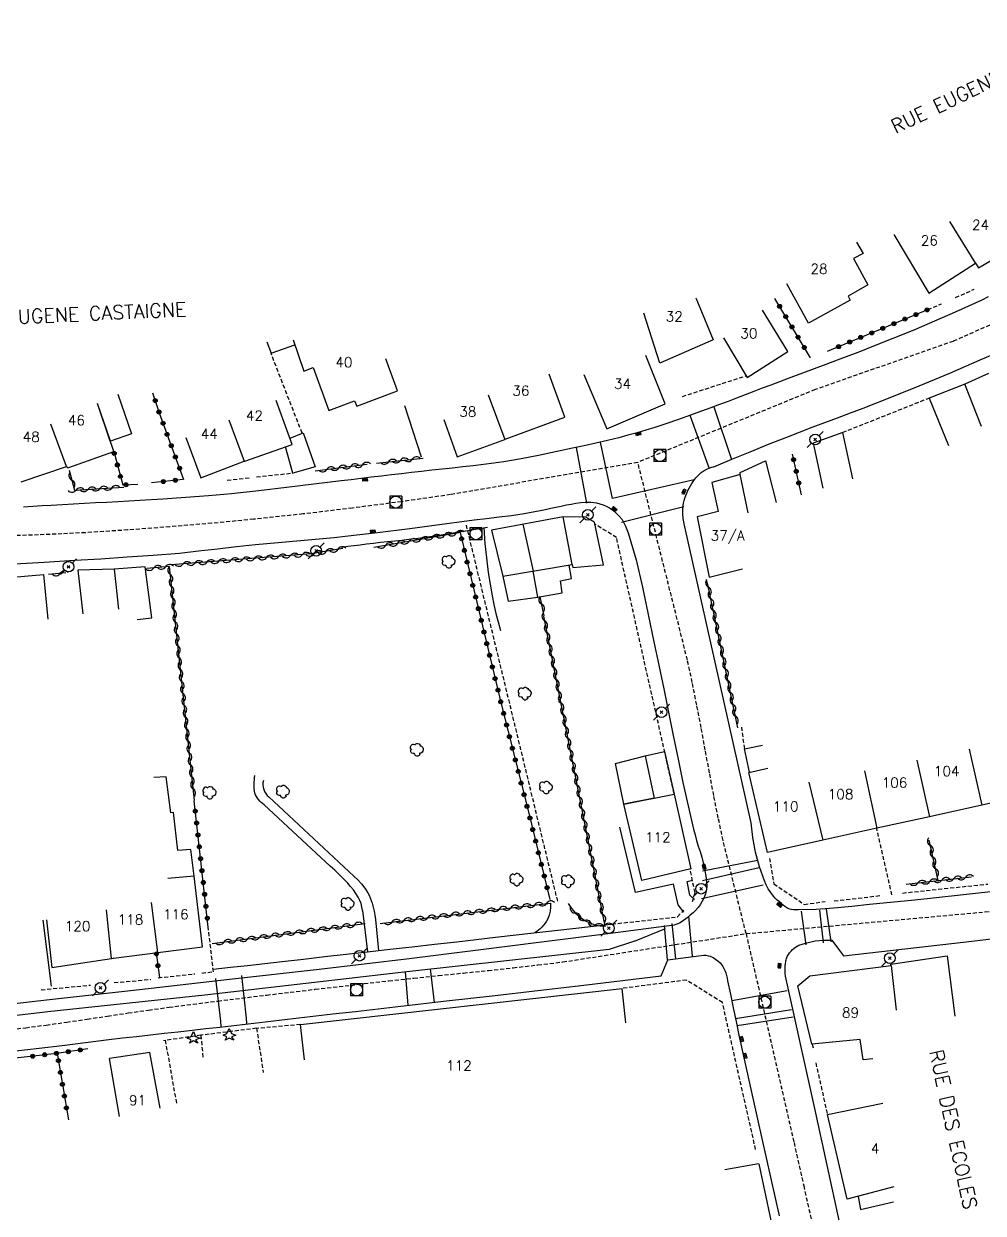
# Model space of a CAD drawing. Header units: millimetres. Extents: x 157999 to 159002, y 156999 to 158001.
# Drawn here: x 158156.5 to 158276.7, y 157839.7 to 157988.7 of the extents above; entities that cross this region are included whole.
import ezdxf
from ezdxf.enums import TextEntityAlignment as Align

# ---------------------------------------------------------------- set-up
doc = ezdxf.new("R2010")
doc.units = ezdxf.units.MM
doc.linetypes.add('DASHED', pattern=[0.75, 0.5, -0.25])
doc.layers.get('0').update_dxf_attribs({"linetype": 'CONTINUOUS'})
for name, color, linetype in [('W0001', 6, 'DASHED'), ('W0006', 2, 'CONTINUOUS'), ('W0014', 7, 'CONTINUOUS'), ('W0016', 2, 'CONTINUOUS'), ('W0017', 7, 'CONTINUOUS'), ('W0020', 2, 'CONTINUOUS'), ('W0070', 7, 'DASHED'), ('W0101', 7, 'CONTINUOUS'), ('W0104', 1, 'CONTINUOUS'), ('W0112', 1, 'DASHED'), ('W0300', 7, 'CONTINUOUS'), ('W0303', 7, 'CONTINUOUS'), ('W0310', 3, 'CONTINUOUS'), ('W0323', 7, 'CONTINUOUS'), ('W0330', 7, 'CONTINUOUS'), ('W0401', 7, 'CONTINUOUS'), ('W0420', 7, 'CONTINUOUS'), ('W0473', 7, 'CONTINUOUS'), ('W0989', 7, 'CONTINUOUS'), ('W0991', 7, 'CONTINUOUS'), ('W1102', 7, 'CONTINUOUS')]:
    doc.layers.add(name, color=color, linetype=linetype)
doc.styles.get("Standard").update_dxf_attribs({"font": 'romans.shx', "width": 0.85})

# ---------------------------------------------------------------- blocks, each defined once
blk = doc.blocks.new('T401')
for p, q in [((-0.3, 0.3), (0, 0.3)), ((-0.3, -0.25), (-0.3, 0.3)), ((-0.3, 0.15), (0, 0.15)), ((-0.3, 0), (0, 0)), ((0, 0.3), (0, -0.25)), ((-0.3, -0.15), (0, -0.15)), ((-0.3, -0.25), (-0.3, -0.3)), ((-0.3, -0.3), (0, -0.3)), ((0, -0.3), (0, -0.25))]:
    blk.add_line(p, q)
blk = doc.blocks.new('T420')
for p, q in [((0.75, 0.75), (-0.75, 0.75)), ((-0.75, 0.75), (-0.75, -0.75)), ((0.75, 0.75), (0.75, -0.75)), ((0.75, -0.75), (-0.75, -0.75))]:
    blk.add_line(p, q)
blk.add_ellipse((0, 0), major_axis=(-0.53, 0.53), ratio=1, start_param=3.926991, end_param=10.210176)
blk = doc.blocks.new('T473')
for p, q in [((-0.166667, 0.166667), (0.166667, -0.166667)), ((-0.166667, -0.166667), (0.166667, 0.166667)), ((0.500001, 0.500001), (1.000002, 1.000002)), ((-1.000002, -1.000002), (-0.500001, -0.500001))]:
    blk.add_line(p, q)
blk.add_ellipse((0, 0), major_axis=(0.471405, 0.471405), ratio=1, start_param=5.4977871438, end_param=11.780972451)
blk = doc.blocks.new('T303')
for p, q in [((-0.77, 0), (-0.28, 0.21)), ((-0.28, -0.21), (-0.77, 0)), ((-0.28, 0.21), (0, 0.83)), ((0, 0.83), (0.28, 0.21)), ((0.28, 0.21), (0.83, 0)), ((0.83, 0), (0.28, -0.21)), ((-0.49, -0.63), (-0.28, -0.21)), ((0, -0.35), (-0.49, -0.63)), ((0.56, -0.63), (0, -0.35)), ((0.28, -0.21), (0.56, -0.63))]:
    blk.add_line(p, q)
blk = doc.blocks.new('T300')
for p, q in [((-0.8, 0.51), (-0.86, 0.34)), ((-0.86, 0.34), (-0.86, 0.17)), ((-0.86, 0.17), (-0.74, 0.06)), ((-0.69, 0.63), (-0.8, 0.51)), ((-0.8, -0.06), (-0.74, 0.06)), ((-0.74, 0.06), (-0.69, 0.11)), ((-0.57, 0.69), (-0.69, 0.63)), ((-0.46, 0.69), (-0.57, 0.69)), ((-0.29, 0.63), (-0.46, 0.69)), ((-0.29, 0.63), (-0.17, 0.74)), ((-0.23, 0.57), (-0.29, 0.63)), ((-0.17, 0.74), (-0.06, 0.8)), ((-0.06, 0.8), (0.06, 0.8)), ((0.06, 0.8), (0.23, 0.74)), ((0.23, 0.74), (0.34, 0.63)), ((0.34, 0.63), (0.4, 0.51)), ((0.46, 0.46), (0.34, 0.46)), ((0.4, 0.51), (0.4, 0.46)), ((0.57, 0.4), (0.46, 0.46)), ((0.57, 0.4), (0.69, 0.29)), ((0.69, 0.29), (0.74, 0.17)), ((0.74, 0.06), (0.69, -0.17)), ((0.74, 0.17), (0.74, 0.06)), ((-0.8, -0.17), (-0.8, -0.06)), ((-0.8, -0.23), (-0.8, -0.17)), ((-0.74, -0.34), (-0.8, -0.23)), ((-0.69, -0.4), (-0.74, -0.34)), ((-0.51, -0.46), (-0.69, -0.4)), ((-0.4, -0.46), (-0.51, -0.46)), ((-0.4, -0.46), (-0.34, -0.46)), ((-0.34, -0.46), (-0.34, -0.4)), ((-0.34, -0.51), (-0.34, -0.46)), ((-0.29, -0.63), (-0.34, -0.51)), ((-0.17, -0.74), (-0.29, -0.63)), ((-0.06, -0.8), (-0.17, -0.74)), ((0.06, -0.8), (-0.06, -0.8)), ((0.17, -0.74), (0.06, -0.8)), ((0.23, -0.69), (0.17, -0.74)), ((0.29, -0.46), (0.23, -0.46)), ((0.29, -0.63), (0.23, -0.69)), ((0.46, -0.4), (0.29, -0.46)), ((0.34, -0.51), (0.29, -0.63)), ((0.34, -0.51), (0.34, -0.46)), ((0.57, -0.34), (0.46, -0.4)), ((0.63, -0.29), (0.57, -0.34)), ((0.69, -0.17), (0.63, -0.29))]:
    blk.add_line(p, q)
blk = doc.blocks.new('t310o')
at = {"color": 0, "linetype": 'Continuous'}
for centre, start, end in [((-0.5, 0.38), 216.8699, 323.1304), ((0.5, -0.37), 36.8699, 143.1303)]:
    blk.add_arc(centre, 0.625, start, end, dxfattribs=at)
blk = doc.blocks.new('t323o')
at = {"color": 0, "linetype": 'Continuous'}
for radius in [0.25, 0.15]:
    blk.add_circle((0, 0), radius, dxfattribs=at)

msp = doc.modelspace()

# ---------------------------------------------------------------- linework, layer by layer
at = {"layer": 'W0001'}
for points in [[(158343.82, 157987.74), (158328.69, 157977.28), (158312.7, 157967.5), (158299.81, 157961.34), (158286.47, 157954.94), (158272.97, 157948.96), (158255.68, 157942.92), (158233.45, 157933.8)], [(158233.45, 157933.8), (158209.99, 157929.76), (158203.84, 157928.87), (158197.68, 157928.07), (158191.51, 157927.33), (158185.33, 157926.67), (158180.06, 157926.16), (158174.79, 157925.72), (158169.51, 157925.33), (158164.23, 157924.99), (158161.28, 157924.84), (158158.33, 157924.71), (158155.38, 157924.61), (158152.43, 157924.53), (158149.47, 157924.44), (158146.52, 157924.34), (158143.57, 157924.23), (158140.62, 157924.08), (158136.02, 157923.81), (158131.41, 157923.53), (158126.81, 157923.17), (158122.22, 157922.69), (158095.1, 157918.14)], [(158247.02, 157874.75), (158244.14, 157886.42), (158243.54, 157889.24), (158242.97, 157892.07), (158242.44, 157894.9), (158241.91, 157897.73), (158241.39, 157900.56), (158240.84, 157903.39), (158240.28, 157906.22), (158239.67, 157909.03), (158233.45, 157933.8)], [(158247.02, 157874.75), (158270.2, 157876.86), (158277.57, 157877.53), (158284.96, 157878.19), (158292.34, 157878.94), (158299.69, 157879.94), (158305.32, 157880.89), (158310.93, 157881.98), (158316.51, 157883.22), (158322.06, 157884.59), (158327.73, 157886.18), (158333.35, 157887.93), (158338.94, 157889.79), (158344.5, 157891.7), (158350.4, 157893.78), (158356.28, 157895.91), (158362.12, 157898.17), (158367.89, 157900.59), (158374.07, 157903.45), (158381.61, 157906.95), (158390.17, 157910.77), (158390.17, 157910.77)], [(158154.15, 157862.67), (158156.73, 157862.97), (158159.3, 157863.3), (158161.87, 157863.66), (158164.44, 157864.04), (158167, 157864.43), (158169.57, 157864.81), (158172.13, 157865.18), (158174.7, 157865.53), (158180.81, 157866.31), (158186.92, 157867.06), (158193.03, 157867.78), (158199.14, 157868.49), (158202.25, 157868.84), (158205.37, 157869.18), (158208.48, 157869.5), (158211.6, 157869.82), (158214.72, 157870.14), (158217.83, 157870.48), (158220.94, 157870.83), (158224.05, 157871.21), (158247.02, 157874.75)], [(158247.02, 157874.75), (158253.03, 157848.57), (158254.24, 157843.17), (158255.46, 157837.77), (158256.58, 157832.34), (158257.52, 157826.88), (158258.73, 157813.71)]]:
    msp.add_lwpolyline(points, dxfattribs=at)
at = {"layer": 'W0006'}
msp.add_lwpolyline([(158233.03, 157873.8), (158229.87, 157872.75), (158204.51, 157869.98), (158179.17, 157867.04), (158159.5, 157864.94), (158144.94, 157863.25)], dxfattribs=at)
at = {"layer": 'W0014'}
for points in [[(158277.38, 157954.54), (158276.55, 157954.14), (158275.72, 157953.75), (158274.89, 157953.36), (158274.06, 157952.98), (158273.22, 157952.6), (158270.63, 157951.48), (158268.03, 157950.38), (158265.42, 157949.31), (158262.8, 157948.26), (158261.35, 157947.7), (158259.91, 157947.14), (158258.45, 157946.6), (158257, 157946.06), (158255.55, 157945.52), (158254.1, 157944.99), (158252.64, 157944.45), (158251.19, 157943.9), (158250.12, 157943.49), (158249.05, 157943.08), (158247.98, 157942.67), (158246.91, 157942.26), (158245.84, 157941.84), (158244.77, 157941.44), (158243.69, 157941.03), (158242.62, 157940.64), (158240.87, 157940), (158239.12, 157939.37), (158237.36, 157938.75), (158235.59, 157938.17), (158234.47, 157937.83), (158233.35, 157937.5), (158232.22, 157937.19), (158231.09, 157936.89), (158229.64, 157936.53), (158228.19, 157936.19), (158226.74, 157935.87), (158225.28, 157935.56), (158223.13, 157935.1), (158220.99, 157934.65), (158218.83, 157934.24), (158216.67, 157933.87), (158215.39, 157933.68), (158214.1, 157933.51), (158212.81, 157933.36), (158211.52, 157933.22), (158210.23, 157933.09), (158208.94, 157932.95), (158207.65, 157932.82), (158206.36, 157932.67), (158205.1, 157932.52), (158203.84, 157932.37), (158202.57, 157932.22), (158201.31, 157932.08), (158200.05, 157931.93), (158198.79, 157931.78), (158197.52, 157931.63), (158196.26, 157931.48), (158192.83, 157931.06), (158189.4, 157930.64), (158185.96, 157930.23), (158182.53, 157929.87), (158179.66, 157929.62), (158176.79, 157929.4), (158173.92, 157929.2), (158171.05, 157929.02), (158169.66, 157928.93), (158168.27, 157928.85), (158166.88, 157928.78), (158165.5, 157928.71), (158164.11, 157928.64), (158162.72, 157928.57), (158161.33, 157928.49), (158159.94, 157928.41), (158158.78, 157928.34), (158157.62, 157928.26), (158156.46, 157928.18)], [(158242.98, 157933.24), (158245.25, 157934.19), (158247.53, 157935.13), (158249.82, 157936.06), (158252.11, 157936.97), (158253.7, 157937.59), (158255.29, 157938.2), (158256.89, 157938.8), (158258.49, 157939.39), (158260.09, 157939.99), (158261.69, 157940.59), (158263.28, 157941.2), (158264.87, 157941.83), (158268.72, 157943.39), (158272.56, 157944.99), (158276.38, 157946.63), (158280.19, 157948.29)], [(158239.25, 157926.14), (158239.14, 157926.77), (158239.09, 157927.4), (158239.1, 157928.04), (158239.19, 157928.67), (158239.26, 157929), (158239.35, 157929.33), (158239.46, 157929.64), (158239.58, 157929.95), (158239.72, 157930.26), (158239.87, 157930.55), (158240.04, 157930.84), (158240.21, 157931.13), (158240.46, 157931.51), (158240.74, 157931.87), (158241.05, 157932.21), (158241.4, 157932.51), (158241.78, 157932.76), (158242.18, 157932.97), (158242.59, 157933.14), (158243.03, 157933.27)], [(158176.01, 157922.42), (158178.39, 157922.71), (158180.78, 157922.98), (158183.16, 157923.24), (158185.55, 157923.5), (158186.96, 157923.64), (158188.36, 157923.77), (158189.77, 157923.89), (158191.17, 157924.01), (158192.58, 157924.13), (158193.98, 157924.26), (158195.39, 157924.4), (158196.79, 157924.54), (158200.83, 157925.02), (158204.86, 157925.53), (158208.89, 157926.06), (158212.93, 157926.59), (158214.5, 157926.78), (158216.07, 157926.96), (158217.64, 157927.16), (158219.2, 157927.39), (158219.87, 157927.51), (158220.54, 157927.64), (158221.2, 157927.77), (158221.87, 157927.91), (158222.53, 157928.06), (158223.19, 157928.2), (158223.86, 157928.33), (158224.53, 157928.46), (158225.11, 157928.57), (158225.7, 157928.68), (158226.29, 157928.78), (158226.88, 157928.83), (158227.23, 157928.83), (158227.58, 157928.82), (158227.92, 157928.79), (158228.27, 157928.73), (158228.69, 157928.62), (158229.1, 157928.49), (158229.5, 157928.32), (158229.89, 157928.11), (158230.33, 157927.8), (158230.75, 157927.44), (158231.13, 157927.05), (158231.47, 157926.63), (158231.72, 157926.23), (158231.92, 157925.82), (158232.09, 157925.39), (158232.25, 157924.95), (158233.26, 157921.59), (158234.05, 157918.16), (158234.74, 157914.72), (158235.45, 157911.3), (158236.09, 157908.37), (158236.71, 157905.44), (158237.31, 157902.51), (158237.9, 157899.57), (158238.5, 157896.63), (158239.11, 157893.7), (158239.76, 157890.77), (158240.43, 157887.85), (158240.62, 157887.14), (158240.82, 157886.43), (158241.03, 157885.73), (158241.25, 157885.03), (158241.46, 157884.33), (158241.65, 157883.62), (158241.82, 157882.9), (158241.95, 157882.17), (158242.02, 157881.7), (158242.08, 157881.22), (158242.1, 157880.74), (158242.05, 157880.26), (158241.93, 157879.76), (158241.75, 157879.27), (158241.53, 157878.81), (158241.27, 157878.37), (158241, 157878.01), (158240.69, 157877.67), (158240.37, 157877.36), (158240.03, 157877.05), (158239.76, 157876.82), (158239.48, 157876.59), (158239.18, 157876.38), (158238.87, 157876.19), (158238.66, 157876.08), (158238.45, 157875.99), (158238.23, 157875.9), (158238, 157875.83)], [(158196.32, 157923.19), (158197.1, 157923.29), (158197.88, 157923.39), (158198.65, 157923.48), (158199.43, 157923.58), (158200.32, 157923.68), (158201.2, 157923.78), (158202.09, 157923.88), (158202.98, 157923.97), (158203.86, 157924.07), (158204.75, 157924.18), (158205.63, 157924.28), (158206.52, 157924.4), (158208.55, 157924.69), (158210.58, 157925), (158212.6, 157925.34), (158214.62, 157925.69)], [(158247.66, 157888.65), (158239.26, 157926.09)], [(158155.31, 157921.1), (158159.09, 157921.31), (158162.86, 157921.53), (158166.15, 157921.73), (158169.44, 157921.95), (158172.72, 157922.18), (158176.01, 157922.42)], [(158177.09, 157922.49), (158177.09, 157922.49)], [(158279.59, 157880.22), (158273.89, 157879.56), (158268.19, 157878.96), (158262.48, 157878.4), (158260.26, 157878.17), (158258.04, 157877.94), (158255.81, 157877.76), (158253.58, 157877.72), (158253.28, 157877.72), (158252.98, 157877.73), (158252.67, 157877.76), (158252.38, 157877.84), (158252.12, 157877.98), (158251.89, 157878.15), (158251.67, 157878.34), (158251.46, 157878.52), (158251.19, 157878.74), (158250.93, 157878.96), (158250.67, 157879.19), (158250.44, 157879.45), (158250.11, 157879.89), (158249.81, 157880.37), (158249.55, 157880.86), (158249.33, 157881.37), (158248.7, 157883.14), (158248.22, 157884.95), (158247.87, 157886.79), (158247.66, 157888.65)], [(158258.75, 157872.63), (158259.23, 157871.98), (158274.62, 157873.73), (158290.76, 157875.63), (158302.35, 157876.98), (158310.2, 157878.05), (158314.45, 157878.81), (158317.83, 157879.51)], [(158238, 157875.83), (158229.7, 157874.74), (158221.4, 157873.67), (158213.09, 157872.63), (158204.78, 157871.61), (158193.52, 157870.28), (158182.26, 157868.99), (158170.99, 157867.72), (158159.72, 157866.45), (158157.17, 157866.16), (158154.63, 157865.87), (158152.08, 157865.58), (158149.53, 157865.29)], [(158180.22, 157870.3), (158182.38, 157870.54), (158184.55, 157870.78), (158186.71, 157871.02), (158188.87, 157871.27), (158191.54, 157871.56), (158194.22, 157871.87), (158196.9, 157872.17), (158199.57, 157872.47), (158202.37, 157872.79), (158205.16, 157873.1), (158207.96, 157873.42), (158210.76, 157873.74), (158215.6, 157874.29), (158220.44, 157874.84), (158225.29, 157875.39), (158230.13, 157875.94)], [(158251.98, 157869.44), (158251.94, 157869.77), (158251.92, 157870.11), (158251.92, 157870.45), (158251.94, 157870.79), (158251.96, 157870.93), (158251.97, 157871.07), (158251.99, 157871.21), (158252.02, 157871.35), (158252.05, 157871.49), (158252.09, 157871.63), (158252.13, 157871.76), (158252.19, 157871.89), (158252.32, 157872.14), (158252.48, 157872.36), (158252.66, 157872.57), (158252.86, 157872.77), (158253.03, 157872.92), (158253.21, 157873.07), (158253.41, 157873.19), (158253.62, 157873.29), (158254.63, 157873.62), (158255.66, 157873.84), (158256.72, 157873.94), (158257.78, 157873.92)], [(158257.78, 157873.92), (158258.75, 157872.63)], [(158236.37, 157869.48), (158237.2, 157871.46)], [(158237.2, 157871.46), (158241.38, 157872.02)], [(158241.38, 157872.02), (158241.67, 157872.05), (158241.97, 157872.04), (158242.26, 157871.99), (158242.54, 157871.91), (158242.88, 157871.76), (158243.2, 157871.57), (158243.49, 157871.34), (158243.76, 157871.09), (158243.94, 157870.88), (158244.1, 157870.65), (158244.24, 157870.4), (158244.36, 157870.15), (158244.48, 157869.84), (158244.58, 157869.52), (158244.65, 157869.19), (158244.7, 157868.86)], [(158167.14, 157861.47), (158168.88, 157861.68), (158170.62, 157861.88), (158172.36, 157862.07), (158174.1, 157862.27), (158175.84, 157862.46), (158177.58, 157862.66), (158179.32, 157862.85), (158181.06, 157863.05), (158183.89, 157863.38), (158186.73, 157863.71), (158189.56, 157864.04), (158192.4, 157864.36), (158195.24, 157864.69), (158198.07, 157865.01), (158200.91, 157865.34), (158203.74, 157865.66), (158209.48, 157866.32), (158215.21, 157866.98), (158220.94, 157867.64), (158226.67, 157868.31), (158229.09, 157868.6), (158231.52, 157868.89), (158233.95, 157869.18), (158236.37, 157869.48)], [(158244.7, 157868.86), (158245.05, 157867.15), (158245.41, 157865.45), (158245.77, 157863.74), (158246.13, 157862.04), (158246.7, 157859.4), (158247.29, 157856.77), (158247.87, 157854.14), (158248.45, 157851.51), (158248.99, 157849.08), (158249.54, 157846.66), (158250.08, 157844.24), (158250.63, 157841.82), (158251.17, 157839.4)], [(158261.87, 157824.48), (158260.31, 157831.57), (158258.75, 157838.65), (158257.19, 157845.74), (158255.63, 157852.83), (158254.72, 157856.98), (158253.81, 157861.13), (158252.89, 157865.28), (158251.98, 157869.44)], [(158145.66, 157859.12), (158148.12, 157859.35), (158150.58, 157859.58), (158153.03, 157859.83), (158155.48, 157860.09), (158158.4, 157860.41), (158161.32, 157860.75), (158164.23, 157861.1), (158167.14, 157861.47)]]:
    msp.add_lwpolyline(points, dxfattribs=at)
at = {"layer": 'W0016'}
for points in [[(158248.49, 157883.93), (158241.58, 157882.59)], [(158257.67, 157873.71), (158257.11, 157877.81)], [(158236.75, 157875.78), (158237.12, 157871.45)], [(158245.9, 157863.26), (158252.93, 157864.34)]]:
    msp.add_lwpolyline(points, dxfattribs=at)
at = {"layer": 'W0017'}
for points in [[(158206.33, 157934.47), (158204.23, 157940.9)], [(158214.14, 157925.62), (158214.18, 157924.95), (158214.22, 157924.28), (158214.28, 157923.61), (158214.35, 157922.94), (158214.52, 157921.47), (158214.71, 157920), (158214.94, 157918.53), (158215.2, 157917.06), (158215.42, 157915.97), (158215.66, 157914.88), (158215.94, 157913.8), (158216.23, 157912.72)], [(158186.52, 157893.95), (158186.47, 157893.66), (158186.46, 157893.38), (158186.49, 157893.1), (158186.56, 157892.82), (158186.67, 157892.55), (158186.81, 157892.31), (158186.99, 157892.08), (158187.2, 157891.89)], [(158194.91, 157883.2), (158186.61, 157890.91)], [(158187.2, 157891.89), (158197.85, 157881.95)], [(158239.2, 157877.45), (158238.52, 157878.38), (158237.94, 157880.97), (158233.15, 157879.89), (158231.18, 157888.11)], [(158198.96, 157877.66), (158198.88, 157878.09), (158198.76, 157878.51), (158198.6, 157878.92), (158198.42, 157879.31), (158198.13, 157879.78), (158197.81, 157880.23), (158197.46, 157880.65), (158197.1, 157881.06), (158196.58, 157881.62), (158196.04, 157882.17), (158195.49, 157882.69), (158194.91, 157883.2)], [(158197.85, 157881.95), (158198.34, 157881.49), (158198.8, 157880.98), (158199.22, 157880.45), (158199.6, 157879.88), (158199.77, 157879.57), (158199.92, 157879.25), (158200.04, 157878.92), (158200.15, 157878.58), (158200.3, 157878.08), (158200.42, 157877.57), (158200.51, 157877.05), (158200.58, 157876.53)], [(158240.54, 157879.02), (158239.98, 157879.58), (158239.62, 157881.29), (158240.29, 157881.47)], [(158222.52, 157878.59), (158222.52, 157878.08), (158222.45, 157877.58), (158222.34, 157877.08), (158222.16, 157876.6), (158222.02, 157876.32), (158221.84, 157876.05), (158221.63, 157875.8), (158221.42, 157875.57), (158221.22, 157875.37), (158221.01, 157875.2), (158220.78, 157875.03), (158220.55, 157874.89)], [(158199.61, 157872.47), (158198.97, 157877.66)], [(158158.89, 157876.43), (158159.94, 157868.18)], [(158200.58, 157876.53), (158200.95, 157872.62)]]:
    msp.add_lwpolyline(points, dxfattribs=at)
msp.add_lwpolyline([(158186.61, 157890.91, -0.15112), (158185.46, 157892.35, -0.096736), (158185.37, 157893.52, -0.039857), (158185.46, 157894.55)], format="xyb", dxfattribs=at)
at = {"layer": 'W0020'}
for points in [[(158242.42, 157932.98), (158240.03, 157939.69)], [(158242.98, 157940.77), (158245.21, 157934.15)], [(158225.74, 157935.66), (158227.03, 157928.69)], [(158230.27, 157929.26), (158228.76, 157936.33)], [(158240.5, 157931.61), (158230.27, 157929.26)], [(158231.42, 157926.3), (158239.2, 157928.26)], [(158241.55, 157881.43), (158248.66, 157883.02)], [(158249.17, 157880.84), (158241.42, 157879.1)], [(158253.93, 157877.58), (158254.52, 157873.33)], [(158256.71, 157873.6), (158256.25, 157877.71)], [(158238.22, 157871.59), (158237.77, 157876.03)], [(158240.31, 157871.92), (158239.84, 157876.95)], [(158204.68, 157865.77), (158204.34, 157869.96)], [(158207.42, 157870.33), (158207.91, 157866.14)], [(158180.51, 157869.12), (158181.13, 157863.77)], [(158183.77, 157869.5), (158184.36, 157864.17)], [(158252.18, 157867.6), (158245.23, 157866.34)], [(158245.69, 157864.14), (158252.72, 157865.26)], [(158181.14, 157863.77), (158181.18, 157863.1)], [(158184.36, 157864.17), (158184.42, 157863.48)]]:
    msp.add_lwpolyline(points, dxfattribs=at)
at = {"layer": 'W0070'}
msp.add_lwpolyline([(158223.41, 157878.82), (158211.94, 157926.04)], dxfattribs=at)
at = {"layer": 'W0101'}
for points in [[(158275.78, 157958.75), (158276.17, 157958.17), (158281.34, 157961.23), (158278.52, 157966.24)], [(158265.54, 157962.33), (158269.91, 157954.99)], [(158260.86, 157961.39), (158261.68, 157959.97), (158260.49, 157959.32), (158262.3, 157956.04)], [(158269.91, 157954.99), (158275.78, 157958.75)], [(158262.3, 157956.04), (158259.83, 157954.61), (158260.08, 157954.1), (158254.86, 157951.24), (158252.15, 157956.17)], [(158240.72, 157954.42), (158242.89, 157949.14), (158236.23, 157946.24), (158234.22, 157952.51)], [(158247.15, 157944.43), (158252.25, 157947.7), (158249.06, 157952.87)], [(158190.27, 157949.16), (158191.6, 157945.23), (158192.78, 157945.67), (158194.72, 157940.31)], [(158244.2, 157949.42), (158247.15, 157944.43)], [(158236.87, 157941.15), (158234.44, 157947.2)], [(158194.72, 157940.31), (158197.95, 157941.49), (158198.23, 157940.86), (158203.32, 157942.77), (158201.88, 157946.76)], [(158216.79, 157936.68), (158216.83, 157936.69), (158224.32, 157939.48), (158222.34, 157944.84)], [(158226.7, 157944.82), (158229.56, 157938.01)], [(158161.83, 157933.29), (158162, 157933.11), (158167.77, 157935.17), (158165.71, 157941.19)], [(158184.1, 157933.93), (158184.2, 157933.96), (158190.11, 157936.04), (158188.13, 157941.54)], [(158229.56, 157938.01), (158236.87, 157941.15)], [(158209.15, 157939.15), (158210.79, 157934.51)], [(158176.82, 157936.91), (158178.67, 157931.85)], [(158210.79, 157934.51), (158216.79, 157936.68)], [(158178.67, 157931.85), (158184.1, 157933.93)], [(158156.18, 157931.35), (158161.83, 157933.29)], [(158246.28, 157932.26), (158242.71, 157931.28), (158243.53, 157927.66), (158240.89, 157926.99), (158242.39, 157919.41)], [(158247.29, 157927.48), (158246.28, 157932.26)], [(158242.39, 157919.41), (158246.57, 157920.45)], [(158148.18, 157918.8), (158148.43, 157918.82), (158158.96, 157919.74)], [(158158.96, 157919.74), (158159.49, 157914.17)], [(158282, 157899.38), (158283.49, 157892.35), (158276.58, 157890.83)], [(158247.35, 157894.95), (158249.73, 157895.47)], [(158249.7, 157884.93), (158247.35, 157894.95)], [(158233.96, 157881.4), (158231.72, 157890.96), (158238, 157892.24)], [(158238, 157892.24), (158240.11, 157882.89), (158233.96, 157881.4)], [(158276.58, 157890.83), (158270.03, 157889.4)], [(158270.03, 157889.4), (158263.42, 157887.95)], [(158263.42, 157887.95), (158256.64, 157886.46)], [(158256.64, 157886.46), (158249.7, 157884.93)], [(158173.29, 157872.38), (158178.89, 157873.1), (158177.86, 157881.97), (158174.56, 157881.64)], [(158159.33, 157876.5), (158160.02, 157870.53)], [(158160.02, 157870.53), (158167.48, 157871.63)], [(158167.48, 157871.63), (158167.79, 157871.67), (158167.74, 157871.67), (158173.29, 157872.38)], [(158255.28, 157860.91), (158253.52, 157868.23), (158255.03, 157869.45), (158265.22, 157870.78)], [(158265.22, 157870.78), (158265.85, 157865.15)], [(158191.17, 157863.36), (158231.5, 157867.89)], [(158231.97, 157863.59), (158231.5, 157867.89)], [(158191.67, 157858.95), (158191.17, 157863.36)], [(158262.92, 157859.07), (158261.71, 157858.94), (158261.34, 157861.48), (158261.34, 157861.48), (158255.28, 157860.91)], [(158172.3, 157859.86), (158167.23, 157859.12)], [(158173.59, 157852.88), (158172.3, 157859.86)], [(158167.19, 157859.1), (158168.44, 157851.83)], [(158257.22, 157852.08), (158264.16, 157853.53)], [(158259.69, 157841.47), (158257.22, 157852.08)], [(158248.58, 157845.91), (158244.34, 157845.17)], [(158253.11, 157825.05), (158248.67, 157845.93)], [(158265.54, 157843.03), (158259.69, 157841.47)]]:
    msp.add_lwpolyline(points, dxfattribs=at)
at = {"layer": 'W0104'}
for points in [[(158186.97, 157948.88), (158187.48, 157947.46), (158190.48, 157948.52)], [(158277.41, 157944.92), (158274.46, 157943.59), (158269.96, 157941.83), (158272.4, 157935.9)], [(158276.54, 157938.28), (158274.43, 157943.58)], [(158167.33, 157936.44), (158165.71, 157941.19)], [(158167.36, 157936.47), (158165.73, 157941.19)], [(158168.3, 157942.34), (158170.01, 157937.38), (158167.36, 157936.47)], [(158189.87, 157936.84), (158191.49, 157937.49), (158193, 157933.24), (158190.23, 157932.46), (158189.31, 157935.76)], [(158259.16, 157937.54), (158255.43, 157936.2), (158256.63, 157930.56)], [(158260.42, 157931.72), (158259.16, 157937.54)], [(158246.3, 157932.31), (158246.27, 157932.52), (158249.45, 157934.01), (158250.78, 157928.78)], [(158228.03, 157926.29), (158226.92, 157926.92), (158224.08, 157926.99), (158215.11, 157925.32)], [(158215.11, 157925.32), (158216.52, 157919.53), (158225.23, 157920.99), (158225.32, 157920.61), (158229.16, 157920.96), (158228.03, 157926.29)], [(158225.23, 157920.99), (158224.08, 157926.99)], [(158220.36, 157920.18), (158219.09, 157926.06)], [(158170.7, 157914.1), (158172.53, 157914.34), (158171.72, 157920.7), (158167.82, 157920.42), (158163.25, 157920.28), (158163.89, 157914.81)], [(158168.42, 157915.4), (158167.86, 157920.43)], [(158220.93, 157916.89), (158223.98, 157917.44), (158223.78, 157918.97), (158225.12, 157919.25), (158224.83, 157920.93)], [(158216.52, 157919.53), (158217.2, 157916.39), (158220.93, 157916.89), (158220.32, 157920.17)], [(158247.43, 157894.97), (158246.81, 157897.89), (158249.1, 157898.35)], [(158234.38, 157897.02), (158236.81, 157897.56), (158238, 157892.24)], [(158177.86, 157881.97), (158177.44, 157885.31), (158175.82, 157885.16), (158175.27, 157889.92), (158174.92, 157889.9), (158174.34, 157894.4), (158172.78, 157894.3)], [(158265.18, 157870.77), (158265.17, 157870.91), (158272.24, 157871.98)], [(158272.24, 157871.98), (158273.19, 157864.43)], [(158261.06, 157841.83), (158261.38, 157840.2), (158265.5, 157841.16)]]:
    msp.add_lwpolyline(points, dxfattribs=at)
msp.add_lwpolyline([(158231.72, 157890.96), (158230.66, 157896.08), (158234.38, 157897.02), (158235.49, 157891.73)], close=True, dxfattribs=at)
at = {"layer": 'W0112'}
for points in [[(158273.28, 157954.44), (158275.62, 157955.5)], [(158269.8, 157952.94), (158271.52, 157953.66)], [(158191.38, 157937.45), (158187.48, 157947.46)], [(158239.05, 157942.06), (158247.02, 157944.65)], [(158270.01, 157941.85), (158259.16, 157937.54)], [(158185.68, 157931.99), (158190.23, 157932.46)], [(158182, 157931.56), (158184.76, 157931.88)], [(158238, 157892.29), (158230.78, 157924.37), (158228.08, 157926.07)], [(158246.43, 157900.64), (158246.81, 157897.89)], [(158265.31, 157879.6), (158263.4, 157887.94)], [(158249.94, 157884.18), (158250.51, 157880.99), (158254.3, 157878.42), (158256.93, 157878.77)], [(158240.32, 157878.8), (158240.62, 157879.87), (158240, 157882.86)], [(158266.63, 157879.84), (158277.32, 157880.97)], [(158258.08, 157878.85), (158264, 157879.54)], [(158230.2, 157875.95), (158238.43, 157876.86), (158239.24, 157877.69)], [(158180.26, 157869.97), (158179.62, 157875.55)], [(158173.35, 157869.23), (158177.93, 157869.71)], [(158178.82, 157869.82), (158180.26, 157869.97)], [(158158.68, 157867.72), (158164.84, 157868.3)], [(158167.84, 157868.61), (158172.42, 157869.02)], [(158248.22, 157847.7), (158244.06, 157866.12), (158239.56, 157868.93), (158231.5, 157867.89)], [(158185.66, 157862.89), (158178.69, 157862.02)], [(158191.17, 157863.36), (158185.66, 157862.87)], [(158185.66, 157862.89), (158186.51, 157857.36)], [(158178.68, 157862.02), (158173.99, 157861.34)], [(158174.22, 157861.4), (158175.64, 157853.41)], [(158178.69, 157862.02), (158178.95, 157859.18)], [(158255.32, 157860.92), (158255.48, 157860.23)], [(158255.75, 157858.56), (158257.22, 157852.08)]]:
    msp.add_lwpolyline(points, dxfattribs=at)
at = {"layer": 'W0310'}
for points in [[(158200.71, 157933.71), (158206.55, 157934.34)], [(158162.2, 157932.83), (158162.83, 157930.3), (158169.03, 157930.7)], [(158193, 157932.73), (158199.54, 157933.56)], [(158211.29, 157925.03), (158200.35, 157923.14)], [(158196.47, 157923), (158192.46, 157922.32), (158174.95, 157920.95)], [(158177.88, 157891.42), (158174.75, 157920.76), (158171.91, 157920.49)], [(158161.76, 157919.97), (158159.58, 157919.74)], [(158246, 157900.54), (158242.29, 157918.3), (158242.08, 157919.04)], [(158221.72, 157914.56), (158221.22, 157916.93)], [(158229.38, 157875.67), (158221.67, 157914.54)], [(158271.1, 157881.4), (158269.98, 157886.47)], [(158267.08, 157880.94), (158275.26, 157881.89)], [(158201.17, 157876.04), (158222.52, 157878.59)], [(158224.73, 157878.52), (158225.15, 157877.9), (158225.64, 157877.33), (158226.21, 157876.83), (158226.83, 157876.4), (158227.44, 157876.1), (158228.08, 157875.87), (158228.74, 157875.73), (158229.42, 157875.67)], [(158180.09, 157873.5), (158199.26, 157876.02)]]:
    msp.add_lwpolyline(points, dxfattribs=at)
at = {"layer": 'W0323'}
for points in [[(158255.08, 157946.9), (158250.64, 157954.32)], [(158257.24, 157947.72), (158269.8, 157952.94)], [(158172.64, 157942.51), (158173.47, 157939.99), (158176.53, 157931.67)], [(158167.77, 157935.17), (158168.9, 157930.97), (158170.8, 157931.06)], [(158253.97, 157929.75), (158252.82, 157934.83)], [(158176.48, 157931.66), (158172.5, 157931.24)], [(158211.13, 157925.19), (158216.38, 157903.36), (158219.73, 157890.02), (158222.44, 157879.05)], [(158179.66, 157875.2), (158177.84, 157891.41)], [(158173.1, 157872.35), (158173.49, 157869.25)], [(158164.5, 157860.31), (158160.62, 157859.75), (158153.14, 157858.88)], [(158160.68, 157859.76), (158162.09, 157851.44)]]:
    msp.add_lwpolyline(points, dxfattribs=at)
at = {"layer": 'W0330'}
msp.add_lwpolyline([(158233.03, 157873.8), (158236.91, 157875.38)], dxfattribs=at)
at = {"layer": 'W1102'}
for points in [[(158275.8, 157958.72), (158272.55, 157963.96)], [(158214.7, 157942.26), (158216.79, 157936.68)], [(158161.83, 157933.29), (158159.9, 157938.59)], [(158182.19, 157939.11), (158184.1, 157933.93)], [(158268.42, 157896.48), (158270.03, 157889.39)], [(158275, 157897.88), (158276.58, 157890.83)], [(158261.86, 157895.16), (158263.42, 157887.95)], [(158254.88, 157893.75), (158256.64, 157886.46)], [(158173.29, 157872.38), (158172.49, 157878.66)], [(158167.48, 157871.63), (158166.85, 157877.73)]]:
    msp.add_lwpolyline(points, dxfattribs=at)

# ---------------------------------------------------------------- block references
at = {"layer": 'W0300'}
for p in [(158209.77, 157921.33), (158219.33, 157904.82), (158205.8, 157897.78), (158221.98, 157893.05), (158179.81, 157892.4), (158189.02, 157892.54), (158218.29, 157881.51), (158224.73, 157881.31), (158197.13, 157878.47)]:
    msp.add_blockref('T300', p, dxfattribs=at)
at = {"layer": 'W0303'}
for p in [(158177.75, 157861.67), (158182.24, 157862.02)]:
    msp.add_blockref('T303', p, dxfattribs=at)
at = {"layer": 'W0310'}
for p, rotation in [((158198.96, 157933.48), 7.20159475187821), ((158202.2, 157933.87), 6.120354970623127), ((158203.69, 157934.03), 6.120354970623127), ((158205.19, 157934.19), 6.120354970623127), ((158162.52, 157931.56), 284.0790334373667), ((158194.49, 157932.92), 7.20159475187821), ((158195.98, 157933.11), 7.20159475187821), ((158197.47, 157933.29), 7.20159475187821), ((158164.54, 157930.41), 3.609713123664714), ((158166.03, 157930.51), 3.609713123664714), ((158167.53, 157930.6), 3.609713123664714), ((158163.04, 157930.32), 3.609713123664714), ((158207.74, 157924.42), 189.7888942661329), ((158209.22, 157924.67), 189.7888942661329), ((158210.7, 157924.93), 189.7888942661329), ((158195.85, 157922.9), 189.7006290750345), ((158201.83, 157923.4), 189.7888942661329), ((158203.31, 157923.65), 189.7888942661329), ((158204.79, 157923.91), 189.7888942661329), ((158206.26, 157924.16), 189.7888942661329), ((158182.43, 157921.54), 184.4585179998212), ((158183.92, 157921.65), 184.4585179998212), ((158185.42, 157921.77), 184.4585179998212), ((158186.91, 157921.88), 184.4585179998212), ((158188.41, 157922), 184.4585179998212), ((158189.9, 157922.12), 184.4585179998212), ((158191.4, 157922.23), 184.4585179998212), ((158192.89, 157922.39), 189.7006290750345), ((158194.37, 157922.64), 189.7006290750345), ((158172.77, 157920.57), 185.352699113818), ((158174.26, 157920.71), 185.352699113818), ((158174.86, 157919.75), 96.0867519455991), ((158176.45, 157921.07), 184.4585179998212), ((158177.94, 157921.19), 184.4585179998212), ((158179.44, 157921.3), 184.4585179998212), ((158180.93, 157921.42), 184.4585179998212), ((158161.07, 157919.9), 186.094089804721), ((158175.02, 157918.26), 96.0867519455991), ((158242.32, 157918.16), 101.7868391758919), ((158175.18, 157916.77), 96.0867519455991), ((158242.63, 157916.69), 101.7868391758919), ((158175.34, 157915.28), 96.0867519455991), ((158221.41, 157916.03), 101.8630261686321), ((158242.93, 157915.22), 101.7868391758919), ((158175.5, 157913.79), 96.0867519455991), ((158221.8, 157913.93), 101.2087037879128), ((158243.24, 157913.75), 101.7868391758919), ((158175.66, 157912.3), 96.0867519455991), ((158222.09, 157912.45), 101.2087037879128), ((158243.54, 157912.28), 101.7868391758919), ((158175.81, 157910.81), 96.0867519455991), ((158222.38, 157910.98), 101.2087037879128), ((158243.85, 157910.81), 101.7868391758919), ((158175.97, 157909.31), 96.0867519455991), ((158222.67, 157909.51), 101.2087037879128), ((158244.16, 157909.35), 101.7868391758919), ((158176.13, 157907.82), 96.0867519455991), ((158222.96, 157908.04), 101.2087037879128), ((158244.46, 157907.88), 101.7868391758919), ((158176.29, 157906.33), 96.0867519455991), ((158223.25, 157906.57), 101.2087037879128), ((158244.77, 157906.41), 101.7868391758919), ((158176.45, 157904.84), 96.0867519455991), ((158223.55, 157905.1), 101.2087037879128), ((158245.08, 157904.94), 101.7868391758919), ((158176.61, 157903.35), 96.0867519455991), ((158223.84, 157903.63), 101.2087037879128), ((158245.38, 157903.47), 101.7868391758919), ((158176.77, 157901.86), 96.0867519455991), ((158224.13, 157902.15), 101.2087037879128), ((158245.69, 157902), 101.7868391758919), ((158176.93, 157900.36), 96.0867519455991), ((158224.42, 157900.68), 101.2087037879128), ((158177.09, 157898.87), 96.0867519455991), ((158224.71, 157899.21), 101.2087037879128), ((158177.25, 157897.38), 96.0867519455991), ((158225, 157897.74), 101.2087037879128), ((158177.4, 157895.89), 96.0867519455991), ((158225.29, 157896.27), 101.2087037879128), ((158177.56, 157894.4), 96.0867519455991), ((158225.59, 157894.8), 101.2087037879128), ((158177.72, 157892.91), 96.0867519455991), ((158225.88, 157893.33), 101.2087037879128), ((158226.17, 157891.85), 101.2087037879128), ((158226.46, 157890.38), 101.2087037879128), ((158226.75, 157888.91), 101.2087037879128), ((158227.04, 157887.44), 101.2087037879128), ((158227.34, 157885.97), 101.2087037879128), ((158270.13, 157885.8), 102.4940888030879), ((158227.63, 157884.5), 101.2087037879128), ((158270.45, 157884.33), 102.4940888030879), ((158227.92, 157883.03), 101.2087037879128), ((158270.78, 157882.87), 102.4940888030879), ((158228.21, 157881.55), 101.2087037879128), ((158270.06, 157881.28), 6.611959269689934), ((158271.55, 157881.46), 6.611959269689934), ((158273.04, 157881.63), 6.611959269689934), ((158274.53, 157881.8), 6.611959269689934), ((158228.5, 157880.08), 101.2087037879128), ((158268.57, 157881.11), 6.611959269689934), ((158219.04, 157878.18), 6.80150898062744), ((158220.53, 157878.35), 6.80150898062744), ((158222.02, 157878.53), 6.80150898062744), ((158228.79, 157878.61), 101.2087037879128), ((158207.12, 157876.75), 6.80150898062744), ((158208.61, 157876.93), 6.80150898062744), ((158210.1, 157877.11), 6.80150898062744), ((158211.59, 157877.29), 6.80150898062744), ((158213.08, 157877.47), 6.80150898062744), ((158214.57, 157877.64), 6.80150898062744), ((158216.06, 157877.82), 6.80150898062744), ((158217.55, 157878), 6.80150898062744), ((158225.64, 157877.33), 310.9930933060862), ((158226.82, 157876.41), 325.7701508039038), ((158229.09, 157877.14), 101.2087037879128), ((158193.47, 157875.26), 7.50358897675623), ((158194.96, 157875.45), 7.50358897675623), ((158196.45, 157875.65), 7.50358897675623), ((158197.93, 157875.85), 7.50358897675623), ((158202.66, 157876.22), 6.80150898062744), ((158204.14, 157876.4), 6.80150898062744), ((158205.63, 157876.58), 6.80150898062744), ((158228.2, 157875.84), 347.9357491109722), ((158181.57, 157873.69), 7.50358897675623), ((158183.06, 157873.89), 7.50358897675623), ((158184.55, 157874.08), 7.50358897675623), ((158186.04, 157874.28), 7.50358897675623), ((158187.52, 157874.48), 7.50358897675623), ((158189.01, 157874.67), 7.50358897675623), ((158190.5, 157874.87), 7.50358897675623), ((158191.98, 157875.06), 7.50358897675623)]:
    msp.add_blockref('t310o', p, dxfattribs=dict(at, rotation=rotation))
at = {"layer": 'W0323'}
for p, rotation in [((158251.23, 157953.34), 120.8915311870448), ((158269.71, 157952.9), 22.5586231443917), ((158252, 157952.05), 120.8915311870448), ((158266.93, 157951.75), 22.5586231443917), ((158268.32, 157952.32), 22.5586231443917), ((158252.77, 157950.77), 120.8915311870448), ((158262.78, 157950.02), 22.5586231443917), ((158264.16, 157950.6), 22.5586231443917), ((158265.55, 157951.17), 22.5586231443917), ((158253.54, 157949.48), 120.8915311870448), ((158258.62, 157948.3), 22.5586231443917), ((158260.01, 157948.87), 22.5586231443917), ((158261.39, 157949.45), 22.5586231443917), ((158254.31, 157948.19), 120.8915311870448), ((158172.96, 157941.54), 288.2296495222311), ((158173.43, 157940.11), 288.2296495222311), ((158173.95, 157938.7), 290.1817907001829), ((158174.46, 157937.3), 290.1817907001829), ((158167.83, 157934.92), 285.0655513702815), ((158174.98, 157935.89), 290.1817907001829), ((158168.22, 157933.47), 285.0655513702815), ((158175.5, 157934.48), 290.1817907001829), ((158252.97, 157934.14), 102.7540873767397), ((158168.61, 157932.03), 285.0655513702815), ((158176.02, 157933.07), 290.1817907001829), ((158253.3, 157932.68), 102.7540873767397), ((158169.3, 157930.99), 2.649019707484384), ((158173.99, 157931.4), 186.0007750957537), ((158175.48, 157931.56), 186.0007750957537), ((158253.63, 157931.22), 102.7540873767397), ((158211.36, 157924.22), 283.5120113082311), ((158211.71, 157922.76), 283.5120113082311), ((158212.06, 157921.3), 283.5120113082311), ((158212.42, 157919.84), 283.5120113082311), ((158212.77, 157918.38), 283.5120113082311), ((158213.12, 157916.92), 283.5120113082311), ((158213.47, 157915.47), 283.5120113082311), ((158213.82, 157914.01), 283.5120113082311), ((158214.17, 157912.55), 283.5120113082311), ((158214.52, 157911.09), 283.5120113082311), ((158214.87, 157909.63), 283.5120113082311), ((158215.22, 157908.17), 283.5120113082311), ((158215.57, 157906.71), 283.5120113082311), ((158215.92, 157905.26), 283.5120113082311), ((158216.27, 157903.8), 283.5120113082311), ((158216.63, 157902.34), 284.1291805794687), ((158217, 157900.89), 284.1291805794687), ((158217.36, 157899.43), 284.1291805794687), ((158217.73, 157897.98), 284.1291805794687), ((158218.1, 157896.52), 284.1291805794687), ((158218.46, 157895.07), 284.1291805794687), ((158218.83, 157893.61), 284.1291805794687), ((158219.2, 157892.16), 284.1291805794687), ((158219.56, 157890.7), 284.1291805794687), ((158177.98, 157890.1), 96.41773998978528), ((158219.92, 157889.25), 283.8431220329107), ((158178.15, 157888.61), 96.41773998978528), ((158220.28, 157887.79), 283.8431220329107), ((158178.32, 157887.12), 96.41773998978528), ((158220.64, 157886.34), 283.8431220329107), ((158178.49, 157885.63), 96.41773998978528), ((158221, 157884.88), 283.8431220329107), ((158178.65, 157884.14), 96.41773998978528), ((158221.36, 157883.42), 283.8431220329107), ((158178.82, 157882.65), 96.41773998978528), ((158221.72, 157881.97), 283.8431220329107), ((158178.99, 157881.16), 96.41773998978528), ((158222.08, 157880.51), 283.8431220329107), ((158179.16, 157879.67), 96.41773998978528), ((158179.32, 157878.18), 96.41773998978528), ((158179.49, 157876.69), 96.41773998978528), ((158173.12, 157872.22), 277.1386382010208), ((158173.3, 157870.74), 277.1386382010208), ((158157.61, 157859.4), 186.6209110832313), ((158159.1, 157859.57), 186.6209110832313), ((158160.59, 157859.75), 186.6209110832313), ((158162.07, 157859.96), 188.2540742768336), ((158163.56, 157860.18), 188.2540742768336), ((158160.84, 157858.84), 279.5708448723043), ((158161.09, 157857.36), 279.5708448723043), ((158161.34, 157855.88), 279.5708448723043), ((158161.59, 157854.4), 279.5708448723043), ((158161.84, 157852.92), 279.5708448723043)]:
    msp.add_blockref('t323o', p, dxfattribs=dict(at, rotation=rotation))
at = {"layer": 'W0401'}
for p, rotation in [((158233.49, 157937.5), 105.8898333641424), ((158199.27, 157931.76), 96.73150591363908), ((158239.37, 157930.07), 336.3219454213096), ((158230.44, 157927.85), 231.8710470200051), ((158200.24, 157925.02), 276.9286848235553), ((158241.63, 157883.09), 192.5587047990811), ((158251.3, 157878.46), 50.87271424120302), ((158251.37, 157870.73), 355.7256774358029), ((158246.35, 157861.49), 192.1884539045531), ((158246.77, 157859.39), 192.3738662197622)]:
    msp.add_blockref('T401', p, dxfattribs=dict(at, rotation=rotation))
at = {"layer": 'W0420'}
for p in [(158236.23, 157934.65), (158203.12, 157928.83), (158235.68, 157925.42), (158213.16, 157924.86), (158198.2, 157867.71), (158249.36, 157866.15)]:
    msp.add_blockref('T420', p, dxfattribs=at)
at = {"layer": 'W0473'}
for p in [(158255.69, 157936.67), (158227.19, 157927.23), (158193.13, 157922.72), (158162.1, 157920.73), (158236.43, 157902.5), (158241.4, 157880.38), (158229.82, 157875.42), (158198.57, 157871.99), (158265.03, 157871.68), (158166.09, 157867.96)]:
    msp.add_blockref('T473', p, dxfattribs=at)

# ---------------------------------------------------------------- texts
at = {"layer": 'W0989'}
for s, rotation, p in [('RUE EUGENE CASTAIGNE', 25.6014, (158265.72, 157974.95)), ('RUE EUGENE CASTAIGNE', 2.5619, (158148.5, 157950.84)), ('RUE DES ECOLES', 282.3966, (158269.97, 157859.97))]:
    msp.add_text(s, height=1.75, rotation=rotation, dxfattribs=at).set_placement(p)
at = {"layer": 'W0991'}
for s, p in [('24', (158276.41, 157963.56)), ('26', (158269.99, 157961.6)), ('28', (158256.16, 157958.04)), ('32', (158238.02, 157952.08)), ('30', (158247.37, 157949.96)), ('40', (158196.62, 157946.35)), ('34', (158231.53, 157943.64)), ('36', (158218.8, 157942.78)), ('46', (158163.08, 157939.07)), ('42', (158185.4, 157939.65)), ('38', (158212.14, 157940.16)), ('48', (158157.42, 157936.99)), ('44', (158179.74, 157937.36)), ('37/A', (158244.71, 157924.62)), ('104', (158272.17, 157895.11)), ('106', (158265.62, 157893.67)), ('108', (158258.87, 157892.22)), ('110', (158251.99, 157890.69)), ('112', (158235.96, 157886.82)), ('118', (158169.87, 157876.52)), ('116', (158175.55, 157877.17)), ('120', (158163.24, 157875.69)), ('89', (158260.11, 157864.86)), ('112', (158211.03, 157858.22)), ('91', (158170.75, 157853.87)), ('4', (158263.2, 157847.85))]:
    msp.add_text(s, height=1.25, dxfattribs=at).set_placement(p, align=Align.MIDDLE_CENTER)

doc.saveas('drawing.dxf')
